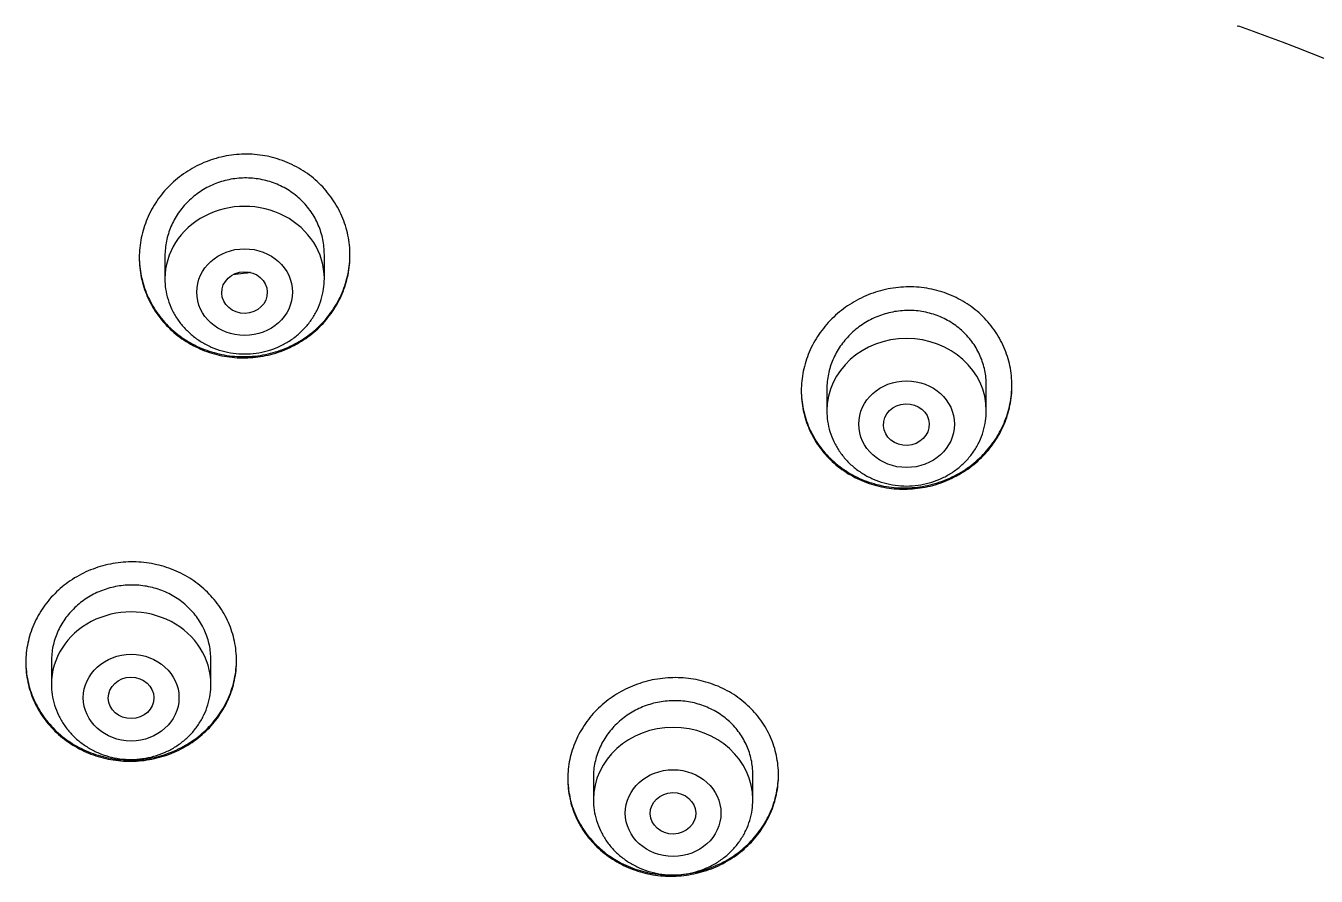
# Model space of a CAD drawing. Header units: millimetres. Extents: x 169 to 4368, y -1049 to 1924.
# Drawn here: x 459.812 to 462.078, y 1184.814 to 1186.307 of the extents above; entities that cross this region are included whole.
import ezdxf

# ---------------------------------------------------------------- set-up
doc = ezdxf.new("R2010")
doc.units = ezdxf.units.MM

msp = doc.modelspace()

# ---------------------------------------------------------------- linework, layer by layer
for p, q in [((461.9388, 1186.3072), (461.9417, 1186.3065)), ((460.056, 1185.9031), (460.056, 1185.8633)), ((460.336, 1185.8633), (460.336, 1185.9058)), ((461.4985, 1185.6313), (461.4985, 1185.6761)), ((461.2185, 1185.6698), (461.2185, 1185.6313)), ((459.8567, 1185.192), (459.8567, 1185.1512)), ((460.1367, 1185.1512), (460.1367, 1185.194)), ((460.8085, 1184.9882), (460.8085, 1184.9484)), ((461.0885, 1184.9484), (461.0885, 1184.9933))]:
    msp.add_line(p, q)
for centre, radius, start, end in [((460.9845, 1183.5529), 2.9153, 36.7175, 70.8318), ((460.1802, 1185.9775), 0.1064, 268.3667, 269.7487), ((460.1799, 1185.9798), 0.1076, 269.7326, 272.4943)]:
    msp.add_arc(centre, radius, start, end)
for centre, major_axis, start_param, end_param in [((460.196, 1185.8633), (0.14, 0), 0, 3.141598), ((461.3585, 1185.6313), (-0.14, 0), 3.141593, 6.283185), ((459.9967, 1185.1512), (0.14, 0), 0, 3.141593), ((460.9485, 1184.9484), (-0.14, 0), 3.141598, 6.283185)]:
    msp.add_ellipse(centre, major_axis=major_axis, ratio=0.906308, start_param=start_param, end_param=end_param)
for centre, major_axis, ratio in [((460.196, 1185.8396), (0.084, 0), 0.906308), ((460.1958, 1185.8389), (-0.04, -0.001), 0.913562), ((461.3585, 1185.6077), (-0.084, 0), 0.906308), ((461.3581, 1185.607), (-0.0401, -0.0019), 0.910577), ((459.9967, 1185.1275), (0.084, 0), 0.906308), ((459.9966, 1185.1271), (-0.04, -0.0005), 0.909997), ((460.9485, 1184.9248), (-0.084, 0), 0.906308), ((460.9483, 1184.9244), (-0.04, -0.0009), 0.908545)]:
    msp.add_ellipse(centre, major_axis=major_axis, ratio=ratio)
for points, knots in [([(460.011, 1185.9002), (460.011, 1185.9119), (460.0122, 1185.9235), (460.0157, 1185.9406), (460.0171, 1185.9463), (460.0206, 1185.9575), (460.0227, 1185.9631), (460.0296, 1185.9794), (460.0352, 1185.9897), (460.0452, 1186.0044), (460.0487, 1186.0092), (460.0564, 1186.0184), (460.0605, 1186.0228), (460.0732, 1186.0355), (460.0824, 1186.043), (460.0975, 1186.0531), (460.1027, 1186.0563), (460.1134, 1186.062), (460.1243, 1186.0672), (460.1357, 1186.0714), (460.1472, 1186.075), (460.1532, 1186.0766), (460.1712, 1186.0804), (460.1832, 1186.0817), (460.2014, 1186.082), (460.2075, 1186.0818), (460.2196, 1186.0808), (460.2257, 1186.08), (460.2437, 1186.0768), (460.2552, 1186.0735), (460.2721, 1186.0669), (460.2777, 1186.0644), (460.2885, 1186.0589), (460.2937, 1186.056), (460.3088, 1186.0463), (460.3181, 1186.0389), (460.3311, 1186.0265), (460.3352, 1186.0221), (460.3428, 1186.0131), (460.35, 1186.0038), (460.3562, 1185.9938), (460.362, 1185.9835), (460.3646, 1185.9782), (460.3715, 1185.962), (460.375, 1185.9509), (460.3786, 1185.9338), (460.3795, 1185.928), (460.3807, 1185.9163), (460.381, 1185.9105), (460.381, 1185.8931), (460.3799, 1185.8815), (460.3764, 1185.8643), (460.375, 1185.8586), (460.3715, 1185.8474), (460.3675, 1185.8364), (460.3624, 1185.8259), (460.3568, 1185.8156), (460.3537, 1185.8105), (460.3436, 1185.7957), (460.336, 1185.7867), (460.3233, 1185.7742), (460.3189, 1185.7702), (460.3095, 1185.7626), (460.3046, 1185.7591), (460.2896, 1185.7491), (460.2789, 1185.7435), (460.2622, 1185.7365), (460.2564, 1185.7344), (460.2447, 1185.7309), (460.2389, 1185.7294), (460.221, 1185.7257), (460.209, 1185.7244), (460.1907, 1185.7241), (460.1845, 1185.7243), (460.1724, 1185.7253), (460.1604, 1185.7268), (460.1486, 1185.7295), (460.137, 1185.7327), (460.1312, 1185.7346), (460.1142, 1185.7412), (460.1035, 1185.7465), (460.0884, 1185.7561), (460.0835, 1185.7595), (460.074, 1185.7668), (460.0695, 1185.7707), (460.0566, 1185.7829), (460.049, 1185.7918), (460.0388, 1185.8063), (460.0357, 1185.8113), (460.03, 1185.8216), (460.0248, 1185.832), (460.0208, 1185.8429), (460.0173, 1185.8539), (460.0158, 1185.8596), (460.0122, 1185.8768), (460.011, 1185.8884), (460.011, 1185.9002)], [0, 0, 0, 0, 0.03125, 0.03125, 0.046875, 0.046875, 0.0625, 0.0625, 0.09375, 0.09375, 0.109375, 0.109375, 0.125, 0.125, 0.15625, 0.15625, 0.171875, 0.171875, 0.1875, 0.203125, 0.203125, 0.21875, 0.21875, 0.25, 0.25, 0.265625, 0.265625, 0.28125, 0.28125, 0.3125, 0.3125, 0.328125, 0.328125, 0.34375, 0.34375, 0.375, 0.375, 0.390625, 0.390625, 0.40625, 0.421875, 0.421875, 0.4375, 0.4375, 0.46875, 0.46875, 0.484375, 0.484375, 0.5, 0.5, 0.53125, 0.53125, 0.546875, 0.546875, 0.5625, 0.578125, 0.578125, 0.59375, 0.59375, 0.625, 0.625, 0.640625, 0.640625, 0.65625, 0.65625, 0.6875, 0.6875, 0.703125, 0.703125, 0.71875, 0.71875, 0.75, 0.75, 0.765625, 0.765625, 0.78125, 0.796875, 0.796875, 0.8125, 0.8125, 0.84375, 0.84375, 0.859375, 0.859375, 0.875, 0.875, 0.90625, 0.90625, 0.921875, 0.921875, 0.9375, 0.953125, 0.953125, 0.96875, 0.96875, 1, 1, 1, 1]), ([(460.336, 1185.9058), (460.336, 1185.9147), (460.3351, 1185.9235), (460.3325, 1185.9364), (460.3314, 1185.9406), (460.3287, 1185.9491), (460.3272, 1185.9533), (460.3219, 1185.9656), (460.3177, 1185.9733), (460.3101, 1185.9843), (460.3074, 1185.9878), (460.3015, 1185.9947), (460.2984, 1185.998), (460.2888, 1186.0073), (460.2817, 1186.0129), (460.2702, 1186.0203), (460.2662, 1186.0226), (460.2581, 1186.0267), (460.2498, 1186.0305), (460.2412, 1186.0334), (460.2324, 1186.0359), (460.2279, 1186.0369), (460.2143, 1186.0394), (460.2051, 1186.0402), (460.1914, 1186.04), (460.1868, 1186.0397), (460.1775, 1186.0387), (460.173, 1186.038), (460.1594, 1186.0352), (460.1507, 1186.0325), (460.138, 1186.0272), (460.1338, 1186.0252), (460.1257, 1186.0209), (460.1218, 1186.0185), (460.1104, 1186.011), (460.1034, 1186.0053), (460.0903, 1185.9925), (460.0846, 1185.9855), (460.077, 1185.9745), (460.0747, 1185.9707), (460.0704, 1185.9628), (460.0684, 1185.9587), (460.0632, 1185.9464), (460.0605, 1185.938), (460.0578, 1185.925), (460.0572, 1185.9206), (460.0563, 1185.9118), (460.056, 1185.9074), (460.056, 1185.9029), (460.056, 1185.9028), (460.056, 1185.9027)], [0, 0, 0, 0, 0.062463, 0.062463, 0.093695, 0.093695, 0.124926, 0.124926, 0.187389, 0.187389, 0.218621, 0.218621, 0.249852, 0.249852, 0.312315, 0.312315, 0.343547, 0.343547, 0.374779, 0.40601, 0.40601, 0.437242, 0.437242, 0.499705, 0.499705, 0.530936, 0.530936, 0.562168, 0.562168, 0.624631, 0.624631, 0.655862, 0.655862, 0.687094, 0.687094, 0.749557, 0.749557, 0.81202, 0.81202, 0.843252, 0.843252, 0.874483, 0.874483, 0.936946, 0.936946, 0.968178, 0.968178, 0.999409, 0.999409, 1, 1, 1, 1]), ([(460.011, 1185.9013), (460.0111, 1185.8899), (460.0123, 1185.8787), (460.0157, 1185.862), (460.0172, 1185.8564), (460.0207, 1185.8453), (460.0227, 1185.8398), (460.0297, 1185.8237), (460.0353, 1185.8135), (460.0454, 1185.7991), (460.049, 1185.7944), (460.0567, 1185.7854), (460.0608, 1185.7811), (460.0736, 1185.7689), (460.083, 1185.7616), (460.0982, 1185.752), (460.1035, 1185.749), (460.1142, 1185.7436), (460.1252, 1185.7388), (460.1366, 1185.735), (460.1482, 1185.7317), (460.1542, 1185.7304), (460.1722, 1185.7271), (460.1843, 1185.7261), (460.2025, 1185.7264), (460.2085, 1185.7267), (460.2207, 1185.7281), (460.2268, 1185.729), (460.2446, 1185.7327), (460.2562, 1185.7362), (460.273, 1185.7431), (460.2786, 1185.7457), (460.2893, 1185.7514), (460.2945, 1185.7545), (460.3095, 1185.7644), (460.3188, 1185.7719), (460.336, 1185.7887), (460.3436, 1185.7978), (460.3535, 1185.8124), (460.3566, 1185.8174), (460.3623, 1185.8278), (460.3649, 1185.8331), (460.3718, 1185.8493), (460.3752, 1185.8605), (460.3787, 1185.8776), (460.3796, 1185.8834), (460.3807, 1185.8947), (460.381, 1185.9001), (460.381, 1185.9055)], [0, 0, 0, 0, 0.060843, 0.060843, 0.092219, 0.092219, 0.123595, 0.123595, 0.186346, 0.186346, 0.217722, 0.217722, 0.249098, 0.249098, 0.31185, 0.31185, 0.343226, 0.343226, 0.374602, 0.405978, 0.405978, 0.437354, 0.437354, 0.500105, 0.500105, 0.531481, 0.531481, 0.562857, 0.562857, 0.625609, 0.625609, 0.656985, 0.656985, 0.688361, 0.688361, 0.751113, 0.751113, 0.813864, 0.813864, 0.84524, 0.84524, 0.876616, 0.876616, 0.939368, 0.939368, 0.970744, 0.970744, 1, 1, 1, 1]), ([(460.056, 1185.8633), (460.056, 1185.8566), (460.0569, 1185.8452), (460.061, 1185.8263), (460.068, 1185.8088), (460.0775, 1185.792), (460.0894, 1185.7769), (460.1036, 1185.7634), (460.1196, 1185.752), (460.1373, 1185.7428), (460.1562, 1185.7361), (460.1759, 1185.7321), (460.196, 1185.7307), (460.2161, 1185.7321), (460.2359, 1185.7361), (460.2547, 1185.7428), (460.2724, 1185.752), (460.2885, 1185.7634), (460.3027, 1185.777), (460.3146, 1185.7922), (460.3242, 1185.809), (460.331, 1185.8265), (460.3351, 1185.8454), (460.336, 1185.8567), (460.336, 1185.8633)], [0, 0, 0, 0, 0.043416, 0.088242, 0.133206, 0.178365, 0.223751, 0.269371, 0.315209, 0.361231, 0.407394, 0.453652, 0.499964, 0.546286, 0.592577, 0.638793, 0.684885, 0.730809, 0.776522, 0.822, 0.867242, 0.912272, 0.95714, 1, 1, 1, 1]), ([(460.2061, 1185.8743), (460.2037, 1185.8737), (460.2013, 1185.8732), (460.1927, 1185.8717), (460.1862, 1185.8711), (460.1798, 1185.8712)], [0, 0, 0, 0, 0.2742777, 0.2742777, 1, 1, 1, 1]), ([(461.1735, 1185.6663), (461.1735, 1185.6779), (461.1747, 1185.6894), (461.1782, 1185.7065), (461.1796, 1185.7121), (461.1831, 1185.7233), (461.1852, 1185.7289), (461.1921, 1185.7451), (461.1977, 1185.7554), (461.2077, 1185.7701), (461.2113, 1185.7749), (461.219, 1185.7841), (461.223, 1185.7885), (461.2357, 1185.8012), (461.245, 1185.8088), (461.26, 1185.8189), (461.2652, 1185.8221), (461.2759, 1185.828), (461.2868, 1185.8333), (461.2981, 1185.8375), (461.3096, 1185.8413), (461.3155, 1185.8429), (461.3335, 1185.8469), (461.3455, 1185.8484), (461.3636, 1185.8489), (461.3697, 1185.8488), (461.3818, 1185.8481), (461.3879, 1185.8474), (461.4058, 1185.8445), (461.4174, 1185.8414), (461.4343, 1185.8351), (461.4399, 1185.8328), (461.4507, 1185.8275), (461.4559, 1185.8246), (461.471, 1185.8153), (461.4804, 1185.8081), (461.4934, 1185.796), (461.4975, 1185.7917), (461.5052, 1185.7828), (461.5124, 1185.7737), (461.5187, 1185.7638), (461.5244, 1185.7537), (461.527, 1185.7484), (461.534, 1185.7324), (461.5375, 1185.7214), (461.5411, 1185.7044), (461.542, 1185.6987), (461.5432, 1185.687), (461.5435, 1185.6812), (461.5435, 1185.6639), (461.5424, 1185.6524), (461.5389, 1185.6352), (461.5374, 1185.6295), (461.534, 1185.6183), (461.5299, 1185.6074), (461.5248, 1185.5968), (461.5192, 1185.5865), (461.5161, 1185.5815), (461.5061, 1185.5667), (461.4985, 1185.5576), (461.4858, 1185.545), (461.4813, 1185.541), (461.472, 1185.5334), (461.4671, 1185.5298), (461.4521, 1185.5197), (461.4415, 1185.514), (461.4248, 1185.5069), (461.419, 1185.5047), (461.4074, 1185.501), (461.4015, 1185.4994), (461.3837, 1185.4956), (461.3717, 1185.4941), (461.3534, 1185.4936), (461.3473, 1185.4937), (461.3352, 1185.4945), (461.3232, 1185.4959), (461.3114, 1185.4984), (461.2997, 1185.5014), (461.2939, 1185.5032), (461.277, 1185.5095), (461.2663, 1185.5147), (461.2511, 1185.5239), (461.2462, 1185.5273), (461.2367, 1185.5344), (461.2322, 1185.5383), (461.2193, 1185.5502), (461.2116, 1185.559), (461.2014, 1185.5732), (461.1983, 1185.5782), (461.1925, 1185.5883), (461.1874, 1185.5986), (461.1833, 1185.6094), (461.1798, 1185.6204), (461.1783, 1185.626), (461.1747, 1185.6431), (461.1735, 1185.6546), (461.1735, 1185.6663)], [0, 0, 0, 0, 0.03125, 0.03125, 0.046875, 0.046875, 0.0625, 0.0625, 0.09375, 0.09375, 0.109375, 0.109375, 0.125, 0.125, 0.15625, 0.15625, 0.171875, 0.171875, 0.1875, 0.203125, 0.203125, 0.21875, 0.21875, 0.25, 0.25, 0.265625, 0.265625, 0.28125, 0.28125, 0.3125, 0.3125, 0.328125, 0.328125, 0.34375, 0.34375, 0.375, 0.375, 0.390625, 0.390625, 0.40625, 0.421875, 0.421875, 0.4375, 0.4375, 0.46875, 0.46875, 0.484375, 0.484375, 0.5, 0.5, 0.53125, 0.53125, 0.546875, 0.546875, 0.5625, 0.578125, 0.578125, 0.59375, 0.59375, 0.625, 0.625, 0.640625, 0.640625, 0.65625, 0.65625, 0.6875, 0.6875, 0.703125, 0.703125, 0.71875, 0.71875, 0.75, 0.75, 0.765625, 0.765625, 0.78125, 0.796875, 0.796875, 0.8125, 0.8125, 0.84375, 0.84375, 0.859375, 0.859375, 0.875, 0.875, 0.90625, 0.90625, 0.921875, 0.921875, 0.9375, 0.953125, 0.953125, 0.96875, 0.96875, 1, 1, 1, 1]), ([(461.4985, 1185.6761), (461.4985, 1185.685), (461.4976, 1185.6936), (461.4949, 1185.7065), (461.4938, 1185.7107), (461.4912, 1185.7191), (461.4896, 1185.7232), (461.4844, 1185.7353), (461.4801, 1185.743), (461.4725, 1185.7538), (461.4697, 1185.7573), (461.4638, 1185.7641), (461.4607, 1185.7673), (461.451, 1185.7764), (461.444, 1185.7818), (461.4324, 1185.789), (461.4284, 1185.7912), (461.4203, 1185.7951), (461.412, 1185.7987), (461.4034, 1185.8014), (461.3946, 1185.8038), (461.39, 1185.8048), (461.3764, 1185.807), (461.3673, 1185.8076), (461.3536, 1185.8072), (461.349, 1185.8069), (461.3398, 1185.8057), (461.3352, 1185.805), (461.3217, 1185.802), (461.313, 1185.7992), (461.3003, 1185.7938), (461.2961, 1185.7917), (461.2881, 1185.7873), (461.2842, 1185.785), (461.2728, 1185.7774), (461.2658, 1185.7716), (461.2528, 1185.7587), (461.2471, 1185.7518), (461.2395, 1185.7408), (461.2372, 1185.7369), (461.2329, 1185.7291), (461.2309, 1185.725), (461.2256, 1185.7128), (461.223, 1185.7044), (461.2203, 1185.6915), (461.2197, 1185.6871), (461.2187, 1185.6783), (461.2185, 1185.6739), (461.2185, 1185.6695), (461.2185, 1185.6694), (461.2185, 1185.6694)], [0, 0, 0, 0, 0.062474, 0.062474, 0.093711, 0.093711, 0.124948, 0.124948, 0.187422, 0.187422, 0.218659, 0.218659, 0.249896, 0.249896, 0.31237, 0.31237, 0.343607, 0.343607, 0.374844, 0.406081, 0.406081, 0.437318, 0.437318, 0.499792, 0.499792, 0.531029, 0.531029, 0.562266, 0.562266, 0.62474, 0.62474, 0.655978, 0.655978, 0.687215, 0.687215, 0.749689, 0.749689, 0.812163, 0.812163, 0.8434, 0.8434, 0.874637, 0.874637, 0.937111, 0.937111, 0.968348, 0.968348, 0.999585, 0.999585, 1, 1, 1, 1]), ([(461.1735, 1185.6674), (461.1736, 1185.6561), (461.1748, 1185.645), (461.1782, 1185.6284), (461.1797, 1185.6228), (461.1832, 1185.6118), (461.1853, 1185.6063), (461.1922, 1185.5904), (461.1979, 1185.5804), (461.208, 1185.5661), (461.2116, 1185.5615), (461.2194, 1185.5527), (461.2235, 1185.5485), (461.2364, 1185.5365), (461.2457, 1185.5294), (461.261, 1185.52), (461.2663, 1185.5171), (461.277, 1185.5119), (461.288, 1185.5073), (461.2994, 1185.5036), (461.311, 1185.5006), (461.317, 1185.4993), (461.335, 1185.4964), (461.347, 1185.4955), (461.3652, 1185.496), (461.3713, 1185.4965), (461.3835, 1185.4979), (461.3895, 1185.499), (461.4073, 1185.5028), (461.4188, 1185.5065), (461.4356, 1185.5136), (461.4411, 1185.5163), (461.4518, 1185.522), (461.4621, 1185.5282), (461.4718, 1185.5353), (461.4811, 1185.5429), (461.4856, 1185.5469), (461.4984, 1185.5596), (461.506, 1185.5687), (461.516, 1185.5833), (461.519, 1185.5884), (461.5247, 1185.5987), (461.5273, 1185.6041), (461.5342, 1185.6203), (461.5377, 1185.6314), (461.5412, 1185.6485), (461.542, 1185.6543), (461.5432, 1185.6654), (461.5435, 1185.6707), (461.5435, 1185.676)], [0, 0, 0, 0, 0.061068, 0.061068, 0.092457, 0.092457, 0.123845, 0.123845, 0.186623, 0.186623, 0.218011, 0.218011, 0.2494, 0.2494, 0.312177, 0.312177, 0.343566, 0.343566, 0.374954, 0.406343, 0.406343, 0.437732, 0.437732, 0.500509, 0.500509, 0.531897, 0.531897, 0.563286, 0.563286, 0.626063, 0.626063, 0.657452, 0.657452, 0.68884, 0.720229, 0.720229, 0.751618, 0.751618, 0.814395, 0.814395, 0.845783, 0.845783, 0.877172, 0.877172, 0.939949, 0.939949, 0.971338, 0.971338, 1, 1, 1, 1]), ([(461.2185, 1185.6313), (461.2185, 1185.6246), (461.2194, 1185.6133), (461.2235, 1185.5943), (461.2304, 1185.5769), (461.24, 1185.5601), (461.2519, 1185.5449), (461.2661, 1185.5314), (461.2821, 1185.52), (461.2998, 1185.5109), (461.3187, 1185.5042), (461.3384, 1185.5001), (461.3585, 1185.4987), (461.3786, 1185.5001), (461.3983, 1185.5042), (461.4172, 1185.5109), (461.4349, 1185.52), (461.451, 1185.5315), (461.4652, 1185.545), (461.4771, 1185.5602), (461.4867, 1185.5771), (461.4935, 1185.5945), (461.4976, 1185.6134), (461.4985, 1185.6247), (461.4985, 1185.6313)], [0, 0, 0, 0, 0.043416, 0.088242, 0.133206, 0.178365, 0.223751, 0.269371, 0.315209, 0.361231, 0.407394, 0.453652, 0.499964, 0.546286, 0.592577, 0.638793, 0.684885, 0.730809, 0.776522, 0.822, 0.867242, 0.912272, 0.95714, 1, 1, 1, 1]), ([(459.8117, 1185.1891), (459.8117, 1185.2007), (459.8129, 1185.212), (459.8164, 1185.2288), (459.8179, 1185.2343), (459.8214, 1185.2453), (459.8234, 1185.2508), (459.8304, 1185.2668), (459.836, 1185.2768), (459.8461, 1185.2912), (459.8497, 1185.2959), (459.8574, 1185.3049), (459.8615, 1185.3091), (459.8742, 1185.3214), (459.8835, 1185.3287), (459.8986, 1185.3385), (459.9039, 1185.3415), (459.9146, 1185.347), (459.9255, 1185.352), (459.9368, 1185.356), (459.9484, 1185.3595), (459.9543, 1185.3609), (459.9723, 1185.3645), (459.9843, 1185.3657), (460.0025, 1185.3659), (460.0085, 1185.3657), (460.0207, 1185.3647), (460.0267, 1185.3639), (460.0446, 1185.3607), (460.0561, 1185.3575), (460.073, 1185.3511), (460.0785, 1185.3486), (460.0893, 1185.3433), (460.0945, 1185.3404), (460.1095, 1185.331), (460.1189, 1185.3238), (460.1318, 1185.3116), (460.1359, 1185.3074), (460.1436, 1185.2986), (460.1508, 1185.2895), (460.157, 1185.2798), (460.1627, 1185.2697), (460.1653, 1185.2645), (460.1723, 1185.2486), (460.1758, 1185.2377), (460.1793, 1185.221), (460.1802, 1185.2153), (460.1814, 1185.2038), (460.1817, 1185.1981), (460.1817, 1185.181), (460.1806, 1185.1697), (460.1771, 1185.1528), (460.1756, 1185.1472), (460.1721, 1185.1362), (460.168, 1185.1254), (460.1629, 1185.1151), (460.1572, 1185.105), (460.1541, 1185.1), (460.144, 1185.0856), (460.1364, 1185.0767), (460.1236, 1185.0645), (460.1192, 1185.0606), (460.1098, 1185.0532), (460.1049, 1185.0497), (460.0898, 1185.04), (460.0792, 1185.0345), (460.0624, 1185.0278), (460.0567, 1185.0257), (460.045, 1185.0223), (460.0391, 1185.0208), (460.0214, 1185.0173), (460.0093, 1185.016), (459.991, 1185.0158), (459.9849, 1185.0161), (459.9728, 1185.0171), (459.9609, 1185.0186), (459.9491, 1185.0213), (459.9375, 1185.0245), (459.9317, 1185.0264), (459.9148, 1185.0328), (459.9042, 1185.0381), (459.8891, 1185.0475), (459.8842, 1185.0509), (459.8747, 1185.0581), (459.8702, 1185.0619), (459.8574, 1185.0739), (459.8497, 1185.0827), (459.8396, 1185.0969), (459.8364, 1185.1018), (459.8307, 1185.1119), (459.8256, 1185.1221), (459.8215, 1185.1328), (459.818, 1185.1437), (459.8165, 1185.1493), (459.8129, 1185.1662), (459.8117, 1185.1776), (459.8117, 1185.1891)], [0, 0, 0, 0, 0.03125, 0.03125, 0.046875, 0.046875, 0.0625, 0.0625, 0.09375, 0.09375, 0.109375, 0.109375, 0.125, 0.125, 0.15625, 0.15625, 0.171875, 0.171875, 0.1875, 0.203125, 0.203125, 0.21875, 0.21875, 0.25, 0.25, 0.265625, 0.265625, 0.28125, 0.28125, 0.3125, 0.3125, 0.328125, 0.328125, 0.34375, 0.34375, 0.375, 0.375, 0.390625, 0.390625, 0.40625, 0.421875, 0.421875, 0.4375, 0.4375, 0.46875, 0.46875, 0.484375, 0.484375, 0.5, 0.5, 0.53125, 0.53125, 0.546875, 0.546875, 0.5625, 0.578125, 0.578125, 0.59375, 0.59375, 0.625, 0.625, 0.640625, 0.640625, 0.65625, 0.65625, 0.6875, 0.6875, 0.703125, 0.703125, 0.71875, 0.71875, 0.75, 0.75, 0.765625, 0.765625, 0.78125, 0.796875, 0.796875, 0.8125, 0.8125, 0.84375, 0.84375, 0.859375, 0.859375, 0.875, 0.875, 0.90625, 0.90625, 0.921875, 0.921875, 0.9375, 0.953125, 0.953125, 0.96875, 0.96875, 1, 1, 1, 1]), ([(460.1367, 1185.194), (460.1367, 1185.2027), (460.1358, 1185.2113), (460.1332, 1185.224), (460.1321, 1185.2281), (460.1294, 1185.2364), (460.1278, 1185.2405), (460.1226, 1185.2525), (460.1183, 1185.2601), (460.1107, 1185.2708), (460.1079, 1185.2743), (460.1021, 1185.281), (460.099, 1185.2842), (460.0893, 1185.2933), (460.0823, 1185.2988), (460.0708, 1185.3059), (460.0668, 1185.3082), (460.0587, 1185.3122), (460.0504, 1185.3158), (460.0418, 1185.3187), (460.033, 1185.3211), (460.0285, 1185.3222), (460.0149, 1185.3246), (460.0058, 1185.3254), (459.9921, 1185.3252), (459.9875, 1185.325), (459.9783, 1185.3241), (459.9737, 1185.3234), (459.9603, 1185.3207), (459.9515, 1185.3181), (459.9388, 1185.313), (459.9346, 1185.3111), (459.9265, 1185.3069), (459.9226, 1185.3046), (459.9112, 1185.2973), (459.9042, 1185.2918), (459.8911, 1185.2793), (459.8853, 1185.2725), (459.8778, 1185.2617), (459.8754, 1185.258), (459.8711, 1185.2503), (459.8691, 1185.2463), (459.8639, 1185.2343), (459.8612, 1185.226), (459.8585, 1185.2133), (459.8579, 1185.209), (459.857, 1185.2003), (459.8567, 1185.196), (459.8567, 1185.1916), (459.8567, 1185.1916), (459.8567, 1185.1916)], [0, 0, 0, 0, 0.062489, 0.062489, 0.093734, 0.093734, 0.124979, 0.124979, 0.187468, 0.187468, 0.218713, 0.218713, 0.249957, 0.249957, 0.312447, 0.312447, 0.343691, 0.343691, 0.374936, 0.406181, 0.406181, 0.437425, 0.437425, 0.499915, 0.499915, 0.531159, 0.531159, 0.562404, 0.562404, 0.624893, 0.624893, 0.656138, 0.656138, 0.687383, 0.687383, 0.749872, 0.749872, 0.812361, 0.812361, 0.843606, 0.843606, 0.874851, 0.874851, 0.93734, 0.93734, 0.968585, 0.968585, 0.999829, 0.999829, 1, 1, 1, 1]), ([(459.8117, 1185.1903), (459.8118, 1185.1791), (459.813, 1185.1681), (459.8164, 1185.1517), (459.8179, 1185.1462), (459.8214, 1185.1352), (459.8235, 1185.1298), (459.8304, 1185.114), (459.8361, 1185.104), (459.8461, 1185.0898), (459.8498, 1185.0852), (459.8575, 1185.0764), (459.8616, 1185.0721), (459.8744, 1185.0601), (459.8837, 1185.053), (459.8989, 1185.0435), (459.9042, 1185.0406), (459.9149, 1185.0353), (459.9258, 1185.0305), (459.9372, 1185.0267), (459.9488, 1185.0235), (459.9547, 1185.0221), (459.9727, 1185.0189), (459.9847, 1185.0179), (460.0029, 1185.0181), (460.0089, 1185.0184), (460.0211, 1185.0197), (460.0271, 1185.0206), (460.0449, 1185.0241), (460.0565, 1185.0275), (460.0733, 1185.0342), (460.0788, 1185.0368), (460.0895, 1185.0423), (460.0947, 1185.0453), (460.1097, 1185.0549), (460.1191, 1185.0622), (460.1363, 1185.0787), (460.144, 1185.0876), (460.154, 1185.1019), (460.1571, 1185.1068), (460.1628, 1185.117), (460.1654, 1185.1222), (460.1723, 1185.1381), (460.1758, 1185.1491), (460.1793, 1185.1659), (460.1802, 1185.1715), (460.1814, 1185.1826), (460.1817, 1185.1878), (460.1817, 1185.1931)], [0, 0, 0, 0, 0.061049, 0.061049, 0.092431, 0.092431, 0.123814, 0.123814, 0.186578, 0.186578, 0.21796, 0.21796, 0.249342, 0.249342, 0.312106, 0.312106, 0.343488, 0.343488, 0.37487, 0.406253, 0.406253, 0.437635, 0.437635, 0.500399, 0.500399, 0.531781, 0.531781, 0.563163, 0.563163, 0.625927, 0.625927, 0.657309, 0.657309, 0.688692, 0.688692, 0.751456, 0.751456, 0.81422, 0.81422, 0.845602, 0.845602, 0.876984, 0.876984, 0.939748, 0.939748, 0.971131, 0.971131, 1, 1, 1, 1]), ([(460.7635, 1184.9849), (460.7635, 1184.9964), (460.7647, 1185.0077), (460.7682, 1185.0245), (460.7697, 1185.03), (460.7732, 1185.041), (460.7752, 1185.0465), (460.7822, 1185.0624), (460.7878, 1185.0725), (460.7979, 1185.0869), (460.8015, 1185.0915), (460.8092, 1185.1006), (460.8132, 1185.1049), (460.826, 1185.1172), (460.8353, 1185.1246), (460.8504, 1185.1344), (460.8556, 1185.1375), (460.8663, 1185.1431), (460.8772, 1185.1482), (460.8885, 1185.1522), (460.9001, 1185.1558), (460.906, 1185.1573), (460.9239, 1185.161), (460.936, 1185.1624), (460.9541, 1185.1627), (460.9601, 1185.1626), (460.9723, 1185.1617), (460.9783, 1185.161), (460.9962, 1185.158), (461.0077, 1185.1549), (461.0246, 1185.1487), (461.0301, 1185.1463), (461.0409, 1185.1411), (461.0461, 1185.1383), (461.0612, 1185.1291), (461.0705, 1185.122), (461.0835, 1185.11), (461.0876, 1185.1058), (461.0953, 1185.0972), (461.1025, 1185.0882), (461.1087, 1185.0785), (461.1145, 1185.0685), (461.1171, 1185.0633), (461.1241, 1185.0476), (461.1276, 1185.0368), (461.1311, 1185.0201), (461.132, 1185.0145), (461.1332, 1185.0031), (461.1335, 1184.9974), (461.1335, 1184.9803), (461.1323, 1184.969), (461.1288, 1184.9521), (461.1273, 1184.9465), (461.1238, 1184.9356), (461.1198, 1184.9248), (461.1147, 1184.9145), (461.109, 1184.9043), (461.1059, 1184.8993), (461.0958, 1184.8849), (461.0882, 1184.8759), (461.0754, 1184.8637), (461.071, 1184.8597), (461.0616, 1184.8523), (461.0567, 1184.8488), (461.0416, 1184.839), (461.031, 1184.8334), (461.0143, 1184.8265), (461.0085, 1184.8245), (460.9969, 1184.8209), (460.991, 1184.8194), (460.9733, 1184.8157), (460.9613, 1184.8143), (460.943, 1184.8139), (460.9368, 1184.8141), (460.9248, 1184.815), (460.9128, 1184.8164), (460.9011, 1184.8189), (460.8895, 1184.822), (460.8837, 1184.8238), (460.8668, 1184.8301), (460.8561, 1184.8352), (460.841, 1184.8444), (460.8361, 1184.8477), (460.8266, 1184.8548), (460.8221, 1184.8586), (460.8093, 1184.8705), (460.8016, 1184.8791), (460.7914, 1184.8932), (460.7883, 1184.8981), (460.7825, 1184.908), (460.7774, 1184.9182), (460.7733, 1184.9288), (460.7698, 1184.9397), (460.7683, 1184.9452), (460.7647, 1184.962), (460.7635, 1184.9734), (460.7635, 1184.9849)], [0, 0, 0, 0, 0.03125, 0.03125, 0.046875, 0.046875, 0.0625, 0.0625, 0.09375, 0.09375, 0.109375, 0.109375, 0.125, 0.125, 0.15625, 0.15625, 0.171875, 0.171875, 0.1875, 0.203125, 0.203125, 0.21875, 0.21875, 0.25, 0.25, 0.265625, 0.265625, 0.28125, 0.28125, 0.3125, 0.3125, 0.328125, 0.328125, 0.34375, 0.34375, 0.375, 0.375, 0.390625, 0.390625, 0.40625, 0.421875, 0.421875, 0.4375, 0.4375, 0.46875, 0.46875, 0.484375, 0.484375, 0.5, 0.5, 0.53125, 0.53125, 0.546875, 0.546875, 0.5625, 0.578125, 0.578125, 0.59375, 0.59375, 0.625, 0.625, 0.640625, 0.640625, 0.65625, 0.65625, 0.6875, 0.6875, 0.703125, 0.703125, 0.71875, 0.71875, 0.75, 0.75, 0.765625, 0.765625, 0.78125, 0.796875, 0.796875, 0.8125, 0.8125, 0.84375, 0.84375, 0.859375, 0.859375, 0.875, 0.875, 0.90625, 0.90625, 0.921875, 0.921875, 0.9375, 0.953125, 0.953125, 0.96875, 0.96875, 1, 1, 1, 1]), ([(459.8567, 1185.1512), (459.8567, 1185.1444), (459.8576, 1185.133), (459.8618, 1185.1141), (459.8687, 1185.0966), (459.8783, 1185.0798), (459.8902, 1185.0647), (459.9044, 1185.0512), (459.9205, 1185.0398), (459.9381, 1185.0306), (459.957, 1185.024), (459.9767, 1185.0199), (459.9968, 1185.0186), (460.017, 1185.02), (460.0367, 1185.0241), (460.0556, 1185.0308), (460.0733, 1185.04), (460.0893, 1185.0514), (460.1035, 1185.065), (460.1154, 1185.0802), (460.1249, 1185.097), (460.1318, 1185.1145), (460.1358, 1185.1333), (460.1367, 1185.1446), (460.1367, 1185.1512)], [0, 0, 0, 0, 0.043723, 0.08855, 0.133515, 0.178674, 0.224062, 0.269684, 0.315523, 0.361546, 0.407709, 0.453968, 0.500279, 0.546601, 0.592892, 0.639107, 0.685199, 0.73112, 0.776832, 0.822308, 0.867548, 0.912577, 0.957444, 1, 1, 1, 1]), ([(461.0885, 1184.9928), (461.0885, 1185.0015), (461.0876, 1185.0101), (461.0849, 1185.0227), (461.0838, 1185.0268), (461.0812, 1185.0351), (461.0796, 1185.0391), (461.0743, 1185.051), (461.07, 1185.0585), (461.0624, 1185.0692), (461.0597, 1185.0726), (461.0538, 1185.0793), (461.0507, 1185.0824), (461.041, 1185.0914), (461.0339, 1185.0967), (461.0224, 1185.1038), (461.0184, 1185.1059), (461.0103, 1185.1099), (461.0021, 1185.1134), (460.9934, 1185.1161), (460.9847, 1185.1185), (460.9802, 1185.1195), (460.9666, 1185.1217), (460.9575, 1185.1224), (460.9438, 1185.1221), (460.9392, 1185.1218), (460.93, 1185.1208), (460.9254, 1185.1201), (460.912, 1185.1173), (460.9032, 1185.1146), (460.8905, 1185.1094), (460.8863, 1185.1075), (460.8782, 1185.1032), (460.8743, 1185.1009), (460.863, 1185.0935), (460.8559, 1185.088), (460.8429, 1185.0754), (460.8371, 1185.0686), (460.8295, 1185.0578), (460.8272, 1185.0541), (460.8229, 1185.0464), (460.8209, 1185.0424), (460.8156, 1185.0303), (460.813, 1185.0221), (460.8103, 1185.0094), (460.8096, 1185.0051), (460.8087, 1184.9964), (460.8085, 1184.9921), (460.8085, 1184.9878), (460.8085, 1184.9878), (460.8085, 1184.9878)], [0, 0, 0, 0, 0.062491, 0.062491, 0.093736, 0.093736, 0.124982, 0.124982, 0.187473, 0.187473, 0.218718, 0.218718, 0.249964, 0.249964, 0.312455, 0.312455, 0.3437, 0.3437, 0.374946, 0.406191, 0.406191, 0.437436, 0.437436, 0.499927, 0.499927, 0.531173, 0.531173, 0.562418, 0.562418, 0.624909, 0.624909, 0.656155, 0.656155, 0.6874, 0.6874, 0.749891, 0.749891, 0.812382, 0.812382, 0.843627, 0.843627, 0.874873, 0.874873, 0.937364, 0.937364, 0.968609, 0.968609, 0.999855, 0.999855, 1, 1, 1, 1]), ([(460.7635, 1184.9861), (460.7636, 1184.9749), (460.7648, 1184.9639), (460.7682, 1184.9476), (460.7697, 1184.9421), (460.7732, 1184.9312), (460.7753, 1184.9258), (460.7822, 1184.9101), (460.7879, 1184.9002), (460.798, 1184.8862), (460.8016, 1184.8816), (460.8094, 1184.8729), (460.8135, 1184.8687), (460.8263, 1184.8569), (460.8356, 1184.8498), (460.8508, 1184.8406), (460.8561, 1184.8377), (460.8668, 1184.8325), (460.8777, 1184.8278), (460.8891, 1184.8242), (460.9007, 1184.8211), (460.9067, 1184.8198), (460.9246, 1184.8168), (460.9367, 1184.816), (460.9548, 1184.8163), (460.9608, 1184.8167), (460.973, 1184.8181), (460.979, 1184.819), (460.9968, 1184.8227), (461.0084, 1184.8262), (461.0251, 1184.8331), (461.0307, 1184.8357), (461.0414, 1184.8413), (461.0465, 1184.8443), (461.0615, 1184.854), (461.0709, 1184.8614), (461.0881, 1184.878), (461.0957, 1184.8869), (461.1057, 1184.9012), (461.1088, 1184.9062), (461.1145, 1184.9163), (461.1172, 1184.9216), (461.1241, 1184.9375), (461.1276, 1184.9484), (461.1311, 1184.9652), (461.132, 1184.9709), (461.1332, 1184.9818), (461.1335, 1184.987), (461.1335, 1184.9923)], [0, 0, 0, 0, 0.06105, 0.06105, 0.092437, 0.092437, 0.123823, 0.123823, 0.186596, 0.186596, 0.217982, 0.217982, 0.249368, 0.249368, 0.312141, 0.312141, 0.343527, 0.343527, 0.374913, 0.4063, 0.4063, 0.437686, 0.437686, 0.500459, 0.500459, 0.531845, 0.531845, 0.563231, 0.563231, 0.626004, 0.626004, 0.65739, 0.65739, 0.688777, 0.688777, 0.751549, 0.751549, 0.814322, 0.814322, 0.845708, 0.845708, 0.877094, 0.877094, 0.939867, 0.939867, 0.971253, 0.971253, 1, 1, 1, 1]), ([(460.8085, 1184.9484), (460.8085, 1184.9417), (460.8094, 1184.9303), (460.8136, 1184.9113), (460.8205, 1184.8939), (460.83, 1184.8771), (460.842, 1184.8619), (460.8562, 1184.8484), (460.8722, 1184.837), (460.8899, 1184.8279), (460.9088, 1184.8212), (460.9285, 1184.8172), (460.9486, 1184.8158), (460.9688, 1184.8172), (460.9885, 1184.8213), (461.0074, 1184.828), (461.025, 1184.8372), (461.0411, 1184.8487), (461.0553, 1184.8622), (461.0672, 1184.8774), (461.0767, 1184.8943), (461.0836, 1184.9118), (461.0876, 1184.9306), (461.0885, 1184.9419), (461.0885, 1184.9484)], [0, 0, 0, 0, 0.043723, 0.08855, 0.133515, 0.178674, 0.224062, 0.269684, 0.315523, 0.361546, 0.407709, 0.453968, 0.500279, 0.546601, 0.592892, 0.639107, 0.685199, 0.73112, 0.776832, 0.822308, 0.867548, 0.912577, 0.957444, 1, 1, 1, 1])]:
    msp.add_open_spline(points, degree=3, knots=knots)
msp.add_open_spline([(460.1798, 1185.8712), (460.1796, 1185.8719), (460.1795, 1185.8722), (460.1794, 1185.8722)], degree=3)

doc.saveas('drawing.dxf')
